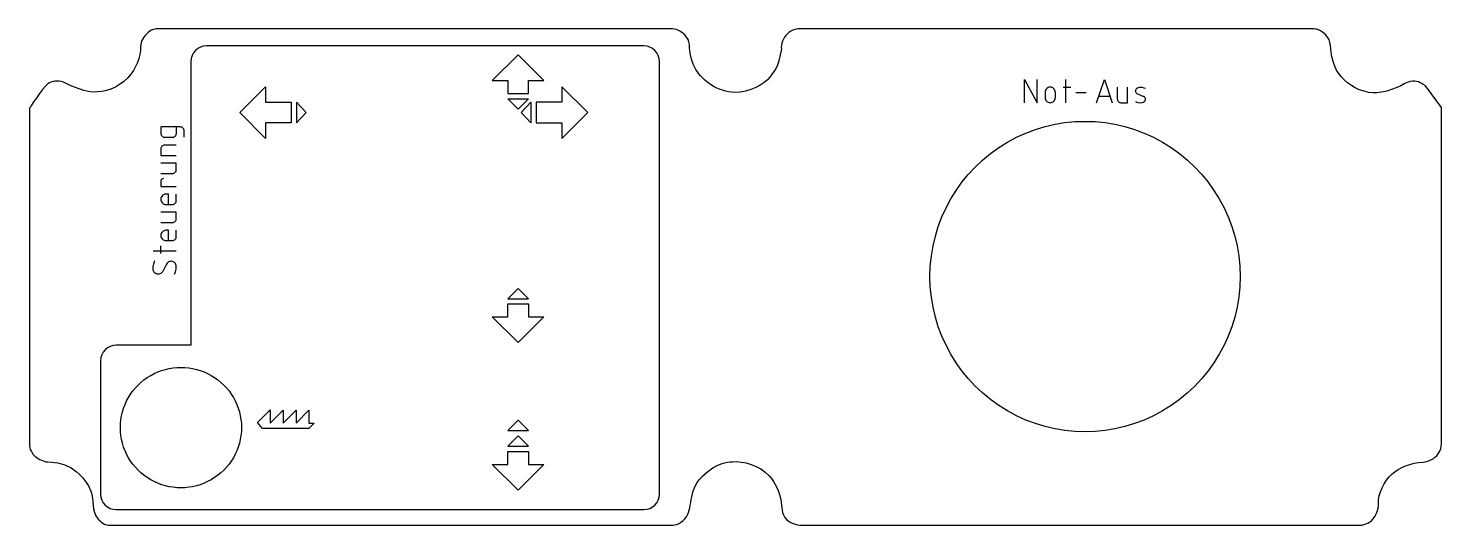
# Model space of a CAD drawing. Extents: x 3 to 157, y 3 to 57.
import ezdxf

# ---------------------------------------------------------------- set-up
doc = ezdxf.new("R2010")
doc.units = 0
doc.layers.add('VISIBLE__ISO_', color=7, linetype='CONTINUOUS')

msp = doc.modelspace()

# ---------------------------------------------------------------- linework, layer by layer
at = {"layer": 'VISIBLE__ISO_', "color": 3}
for points in [[(17.169431, 57.196238), (17.169431, 57.196238)], [(70.211597, 55.329583), (22.366111, 55.329583), (22.366111, 55.329583)], [(20.655139, 53.627431), (20.655139, 22.635903), (12.497153, 22.635903)], [(71.91375, 6.372861), (71.91375, 53.627431)], [(157.44569, 48.590591), (155.685151, 50.963769)], [(3.007264, 48.521469), (3.007264, 11.887004)], [(135.412194, 30.136873), (135.412194, 30.136873)], [(10.786181, 20.93375), (10.786181, 6.372861)], [(12.497153, 4.670694), (22.366111, 4.670694), (24.024167, 4.670694), (70.211597, 4.670694)], [(87.655761, 2.970306), (148.708375, 2.970306)]]:
    msp.add_lwpolyline(points, dxfattribs=at)
at = {"layer": 'VISIBLE__ISO_', "color": 7}
for points in [[(56.444444, 54.3679), (53.622222, 51.545678), (55.315556, 51.545678), (55.315556, 50.134566), (57.573333, 50.134566), (57.573333, 51.545678), (59.266667, 51.545678), (56.444444, 54.3679)], [(111.823266, 49.128918), (111.823266, 51.668918), (113.234377, 49.128918), (113.234377, 51.668918)], [(116.338821, 51.668918), (116.338821, 49.128918)], [(119.725488, 49.128918), (120.572155, 51.668918), (121.418821, 49.128918)], [(26.003038, 48.055878), (28.825261, 50.878101), (28.825261, 49.184767), (31.647483, 49.184767), (31.647483, 46.92699), (28.825261, 46.92699), (28.825261, 45.233656), (26.003038, 48.055878)], [(55.315556, 49.570122), (57.573333, 49.570122), (56.444444, 48.441233), (55.315556, 49.570122)], [(64.066705, 48.055878), (61.244483, 50.878101), (61.244483, 49.184767), (58.422261, 49.184767), (58.422261, 46.92699), (61.244483, 46.92699), (61.244483, 45.233656), (64.066705, 48.055878)], [(114.081044, 50.257807), (114.081044, 49.693363), (114.091889, 49.583245), (114.124009, 49.477359), (114.17617, 49.379774), (114.246365, 49.29424), (114.331899, 49.224044), (114.429484, 49.171884), (114.53537, 49.139764), (114.645488, 49.128918), (114.755606, 49.139764), (114.861492, 49.171884), (114.959077, 49.224044), (115.04461, 49.29424), (115.114806, 49.379774), (115.166967, 49.477359), (115.199087, 49.583245), (115.209932, 49.693363), (115.209932, 50.257807), (115.199087, 50.367925), (115.166967, 50.473811), (115.114806, 50.571396), (115.04461, 50.65693), (114.959077, 50.727126), (114.861492, 50.779286), (114.755606, 50.811406), (114.645488, 50.822252), (114.53537, 50.811406), (114.429484, 50.779286), (114.331899, 50.727126), (114.246365, 50.65693), (114.17617, 50.571396), (114.124009, 50.473811), (114.091889, 50.367925), (114.081044, 50.257807)], [(116.056599, 50.822252), (116.903266, 50.822252)], [(117.46771, 50.257807), (118.596599, 50.257807)], [(119.960667, 49.834474), (121.183642, 49.834474)], [(121.983266, 50.822252), (121.983266, 49.552252), (121.9914, 49.469663), (122.01549, 49.390249), (122.05461, 49.31706), (122.107257, 49.25291), (122.171408, 49.200263), (122.244596, 49.161143), (122.324011, 49.137053), (122.406599, 49.128918), (123.112155, 49.128918), (123.112155, 50.822252)], [(125.087716, 50.663949), (124.920918, 50.732647), (124.745401, 50.774296), (124.565522, 50.787864), (124.385743, 50.773014), (124.210528, 50.730114), (124.152511, 50.704717), (124.100229, 50.668955), (124.055521, 50.624084), (124.019951, 50.571671), (123.994762, 50.513552), (123.980837, 50.451759), (123.978663, 50.388454), (123.988314, 50.325851), (124.009455, 50.266141), (124.041345, 50.211411), (124.082868, 50.163578), (124.132573, 50.124313), (124.18872, 50.09499), (124.857821, 49.821799)], [(124.835998, 49.186676), (124.894024, 49.212077), (124.946306, 49.247838), (124.991013, 49.29271), (125.026583, 49.345122), (125.05177, 49.403241), (125.065695, 49.465033), (125.067868, 49.528338), (125.058217, 49.590941), (125.037076, 49.650651), (125.005185, 49.70538), (124.963662, 49.753213), (124.913957, 49.792477), (124.85781, 49.821798)], [(32.211927, 49.184767), (32.211927, 46.92699), (33.275662, 48.057422), (32.211927, 49.184767)], [(57.857816, 49.184767), (57.857816, 46.92699), (56.794081, 48.057422), (57.857816, 49.184767)], [(123.958821, 49.252839), (124.125619, 49.184142), (124.301136, 49.142493), (124.481015, 49.128926), (124.660793, 49.143776), (124.836008, 49.186676)], [(19.924929, 45.349483), (19.916795, 46.137627), (19.892705, 46.217041), (19.853585, 46.29023), (19.800938, 46.35438), (19.736787, 46.407027), (19.663598, 46.446148), (19.584184, 46.470238), (19.501596, 46.478372), (17.384929, 46.478372), (17.384929, 45.772816), (17.393063, 45.690228), (17.417154, 45.610814), (17.456274, 45.537625), (17.508921, 45.473475), (17.573071, 45.420828), (17.64626, 45.381707), (17.725674, 45.357617), (17.808262, 45.349483), (18.654929, 45.349483), (18.737517, 45.357617), (18.816932, 45.381707), (18.890121, 45.420828), (18.954271, 45.473475), (19.006918, 45.537625), (19.046038, 45.610814), (19.070128, 45.690228), (19.078262, 45.772816), (19.078262, 46.478372)], [(19.072358, 44.502816), (17.802358, 44.502816), (17.71977, 44.494682), (17.640356, 44.470592), (17.567167, 44.431472), (17.503017, 44.378825), (17.45037, 44.314674), (17.411249, 44.241486), (17.387159, 44.162071), (17.379025, 44.079483), (17.379025, 43.373928), (19.072358, 43.373928)], [(17.379025, 41.398372), (18.649025, 41.398372), (18.731613, 41.406506), (18.811028, 41.430596), (18.884217, 41.469716), (18.948367, 41.522363), (19.001014, 41.586514), (19.040134, 41.659703), (19.064224, 41.739117), (19.072358, 41.821705), (19.072358, 42.527261), (17.379025, 42.527261)], [(17.661247, 40.833928), (17.606189, 40.828505), (17.553246, 40.812445), (17.504453, 40.786364), (17.461686, 40.751267), (17.426588, 40.7085), (17.400508, 40.659707), (17.384448, 40.606764), (17.379025, 40.551705), (17.379025, 39.987261), (19.072358, 39.987261)], [(18.225692, 38.011705), (18.225692, 39.140594), (17.94347, 39.140594), (17.833352, 39.129749), (17.727466, 39.097628), (17.629881, 39.045468), (17.544347, 38.975272), (17.474151, 38.889738), (17.421991, 38.792153), (17.389871, 38.686267), (17.379025, 38.57615), (17.389871, 38.466032), (17.421991, 38.360146), (17.474151, 38.262561), (17.544347, 38.177027), (17.629881, 38.106831), (17.727466, 38.054671), (17.833352, 38.022551), (17.94347, 38.011705), (18.649025, 38.011705), (18.731613, 38.01984), (18.811028, 38.04393), (18.884217, 38.08305), (18.948367, 38.135697), (19.001014, 38.199847), (19.040134, 38.273036), (19.064224, 38.35245), (19.072358, 38.435039), (19.072358, 39.140594)], [(17.379025, 36.03615), (18.649025, 36.03615), (18.731613, 36.044284), (18.811028, 36.068374), (18.884217, 36.107494), (18.948367, 36.160141), (19.001014, 36.224292), (19.040134, 36.29748), (19.064224, 36.376895), (19.072358, 36.459483), (19.072358, 37.165039), (17.379025, 37.165039)], [(18.225692, 34.060594), (18.225692, 35.189483), (17.94347, 35.189483), (17.833352, 35.178637), (17.727466, 35.146517), (17.629881, 35.094357), (17.544347, 35.024161), (17.474151, 34.938627), (17.421991, 34.841042), (17.389871, 34.735156), (17.379025, 34.625039), (17.389871, 34.514921), (17.421991, 34.409035), (17.474151, 34.31145), (17.544347, 34.225916), (17.629881, 34.15572), (17.727466, 34.10356), (17.833352, 34.07144), (17.94347, 34.060594), (18.649025, 34.060594), (18.731613, 34.068728), (18.811028, 34.092819), (18.884217, 34.131939), (18.948367, 34.184586), (19.001014, 34.248736), (19.040134, 34.321925), (19.064224, 34.401339), (19.072358, 34.483928), (19.072358, 35.189483)], [(16.532358, 32.931705), (19.072358, 32.931705)], [(17.379025, 32.649483), (17.379025, 33.49615)], [(18.869675, 30.391705), (18.981349, 30.66214), (19.049466, 30.946684), (19.072358, 31.342794), (19.062124, 31.345369), (19.031793, 31.448487), (18.982465, 31.543985), (18.915928, 31.6284), (18.834596, 31.698673), (18.741417, 31.752253), (18.639771, 31.787199), (18.533344, 31.802243), (18.425994, 31.79684), (18.321615, 31.771185), (18.223991, 31.72621), (18.136664, 31.663544), (18.062799, 31.58546), (18.005075, 31.49479), (17.599643, 30.699732), (17.541918, 30.609062), (17.468053, 30.530978), (17.380726, 30.468312), (17.283102, 30.423336), (17.178723, 30.397682), (17.071373, 30.392279), (16.964946, 30.407323), (16.8633, 30.442269), (16.770121, 30.495849), (16.688789, 30.566122), (16.622252, 30.650537), (16.572924, 30.746035), (16.542593, 30.849153), (16.532358, 31.060572), (16.555251, 31.247837), (16.623368, 31.532382), (16.735042, 31.893128)], [(55.315556, 27.711393), (57.573333, 27.711393), (56.444444, 28.840282), (55.315556, 27.711393)], [(56.444444, 22.913615), (53.622222, 25.735837), (55.315556, 25.735837), (55.315556, 27.146948), (57.573333, 27.146948), (57.573333, 25.735837), (59.266667, 25.735837), (56.444444, 22.913615)], [(27.960983, 14.19482), (29.344936, 15.578764), (29.344936, 14.111112), (30.756047, 15.522229), (30.756047, 14.111112), (32.167158, 15.522229), (32.167158, 14.111112), (33.578269, 15.522229), (33.578269, 14.111112), (34.142714, 14.111112), (33.578269, 13.546668), (28.498269, 13.546668), (27.960983, 14.19482)], [(55.315556, 13.302743), (57.573333, 13.302743), (56.444444, 14.431632), (55.315556, 13.302743)], [(26.200154, 13.633421), (26.200154, 13.633421)], [(55.315556, 11.592138), (57.573333, 11.592138), (56.444444, 12.721027), (55.315556, 11.592138)], [(56.444444, 6.79436), (53.622222, 9.616582), (55.315556, 9.616582), (55.315556, 11.027694), (57.573333, 11.027694), (57.573333, 9.616582), (59.266667, 9.616582), (56.444444, 6.79436)]]:
    msp.add_lwpolyline(points, dxfattribs=at)
at = {"layer": 'VISIBLE__ISO_', "color": 3}
for points in [[(17.169431, 57.196238), (17.169431, 57.196238), (16.461899, 57.229613), (15.998326, 56.79187)], [(87.145831, 57.196238), (87.162426, 57.218618), (86.413196, 57.176059), (85.836235, 56.597179)], [(143.3541, 57.196238), (143.099135, 57.219267), (87.145831, 57.196238), (87.145831, 57.196238)], [(144.97661, 56.286136), (144.229774, 57.259151), (143.609066, 57.173194), (143.3541, 57.196238)], [(15.998326, 56.79187), (15.534752, 56.354098), (15.156362, 55.909067), (15.169277, 55.237452)], [(73.331344, 57.196238), (72.798234, 57.196238), (17.169431, 57.196243), (17.169431, 57.196238)], [(75.046569, 56.032689), (74.621161, 56.781168), (73.864453, 57.196238), (73.331344, 57.196238)], [(75.904175, 52.750704), (74.928707, 54.387624), (75.388614, 55.430881), (75.046569, 56.032689)], [(85.836235, 56.597179), (85.497837, 56.257651), (85.175643, 55.525796), (85.245177, 54.995864)], [(145.81104, 53.014376), (145.115195, 54.758989), (145.531504, 55.563193), (144.97661, 56.286136)], [(15.169277, 55.237452), (15.189642, 54.178258), (14.701348, 52.831053), (13.755378, 51.850489)], [(22.366111, 55.329583), (21.422684, 55.329583), (20.655139, 54.570857), (20.655139, 53.627431)], [(71.91375, 53.627431), (71.91375, 54.570857), (71.155024, 55.329583), (70.211597, 55.329583)], [(85.245177, 54.995864), (84.897499, 53.031657), (84.775779, 53.027477), (83.968023, 51.913348)], [(80.169052, 50.24951), (78.247119, 50.311588), (76.666691, 51.471129), (75.904175, 52.750704)], [(148.453413, 50.549038), (147.261275, 50.970941), (146.13969, 52.190386), (145.81104, 53.014376)], [(4.942101, 51.125048), (4.480189, 50.758673), (3.007264, 48.521469), (3.007264, 48.521469)], [(6.632738, 51.415037), (6.238459, 51.570968), (5.442672, 51.522089), (4.942101, 51.125048)], [(9.937686, 50.295588), (8.766122, 50.341435), (6.887702, 51.299831), (6.632738, 51.415037)], [(13.755378, 51.850489), (12.628159, 50.682044), (11.273246, 50.243315), (9.937686, 50.295588)], [(83.968023, 51.913348), (83.438896, 51.157633), (81.682257, 50.200635), (80.169052, 50.24951)], [(154.51919, 51.478805), (153.883521, 51.590294), (153.217767, 51.055689), (152.865551, 50.913494)], [(155.685151, 50.963769), (155.685151, 50.963769), (155.023738, 51.473214), (154.51919, 51.478805)], [(152.865551, 50.913494), (150.650598, 50.019307), (149.944636, 50.02128), (148.453413, 50.549038)], [(157.44569, 11.873288), (157.468861, 12.195811), (157.44569, 48.590591), (157.44569, 48.590591)], [(109.977137, 44.82181), (115.22356, 47.850834), (121.687419, 47.850834), (126.933842, 44.82181)], [(101.498785, 30.136873), (101.498785, 36.19492), (104.730714, 41.792787), (109.977137, 44.82181)], [(126.933842, 44.82181), (132.180264, 41.792787), (135.412194, 36.19492), (135.412194, 30.136873)], [(109.977137, 15.451936), (104.730714, 18.48096), (101.498785, 24.078826), (101.498785, 30.136873)], [(135.412194, 30.136873), (135.412194, 24.078826), (132.180264, 18.48096), (126.933842, 15.451936)], [(12.497153, 22.635903), (11.553725, 22.635903), (10.786181, 21.877177), (10.786181, 20.93375)], [(126.933842, 15.451936), (121.687419, 12.422913), (115.22356, 12.422913), (109.977137, 15.451936)], [(3.007264, 11.887004), (3.007264, 11.887004), (2.881287, 11.222314), (3.633088, 10.45848)], [(157.06053, 10.731304), (157.364715, 11.202982), (157.422511, 11.550708), (157.44569, 11.873288)], [(3.633088, 10.45848), (4.073483, 10.158957), (4.595586, 9.916415), (5.00063, 9.882492)], [(5.00063, 9.882492), (6.233358, 9.8484), (6.66877, 9.654598), (7.364854, 9.329506)], [(7.364854, 9.329506), (7.818684, 9.117529), (9.051758, 8.303177), (9.729078, 6.702892)], [(76.605161, 8.307551), (78.297103, 9.905268), (79.304001, 9.857092), (79.890905, 9.905493)], [(79.890905, 9.905493), (81.073368, 10.003029), (82.837243, 9.541427), (83.923996, 8.361766)], [(152.048916, 8.574505), (152.782843, 9.230023), (154.108585, 9.832849), (155.430186, 9.859406)], [(155.430186, 9.859406), (155.873162, 9.868438), (156.736734, 10.229118), (157.06053, 10.731304)], [(74.702032, 3.680744), (75.676489, 4.669368), (74.913216, 6.709835), (76.605161, 8.307551)], [(83.923996, 8.361766), (84.631177, 7.594065), (84.996658, 6.604679), (85.17962, 5.756798)], [(150.53949, 5.389543), (150.490894, 6.362278), (151.178601, 7.79718), (152.048916, 8.574505)], [(9.729078, 6.702892), (10.142711, 5.725613), (9.676816, 4.544033), (10.540573, 3.64524)], [(10.786181, 6.372861), (10.786181, 5.429421), (11.553725, 4.670694), (12.497153, 4.670694)], [(70.211597, 4.670694), (71.155024, 4.670694), (71.91375, 5.429392), (71.91375, 6.372861)], [(85.17962, 5.756798), (85.35955, 4.922973), (85.170278, 4.285518), (85.842444, 3.540959)], [(149.936841, 3.615437), (150.255772, 3.997284), (150.578651, 4.605416), (150.53949, 5.389543)], [(10.540573, 3.64524), (10.808651, 3.366263), (11.166156, 2.924247), (11.931052, 2.970306)], [(73.284989, 2.970306), (73.284989, 2.970306), (74.083333, 2.912958), (74.702032, 3.680744)], [(85.842444, 3.540959), (86.580178, 2.926759), (87.655761, 2.970306), (87.655761, 2.970306)], [(148.708375, 2.970306), (148.708375, 2.970306), (149.538346, 3.138369), (149.936841, 3.615437)], [(11.931052, 2.970306), (12.023967, 2.95055), (73.284989, 2.970306), (73.284989, 2.970306)]]:
    msp.add_open_spline(points, degree=3, dxfattribs=at)
at = {"layer": 'VISIBLE__ISO_', "color": 7}
for points in [[(16.267939, 19.333618), (18.316631, 20.509383), (20.840724, 20.509383), (22.889416, 19.333618)], [(12.9572, 13.633421), (12.9572, 15.984951), (14.219247, 18.157854), (16.267939, 19.333618)], [(22.889416, 19.333618), (24.938108, 18.157854), (26.200154, 15.984951), (26.200154, 13.633421)], [(16.267939, 7.933224), (14.219247, 9.108989), (12.9572, 11.281892), (12.9572, 13.633421)], [(26.200154, 13.633421), (26.200154, 11.281892), (24.938108, 9.108989), (22.889416, 7.933224)], [(22.889416, 7.933224), (20.840724, 6.757459), (18.316631, 6.757459), (16.267939, 7.933224)]]:
    msp.add_open_spline(points, degree=3, dxfattribs=at)

doc.saveas('drawing.dxf')
